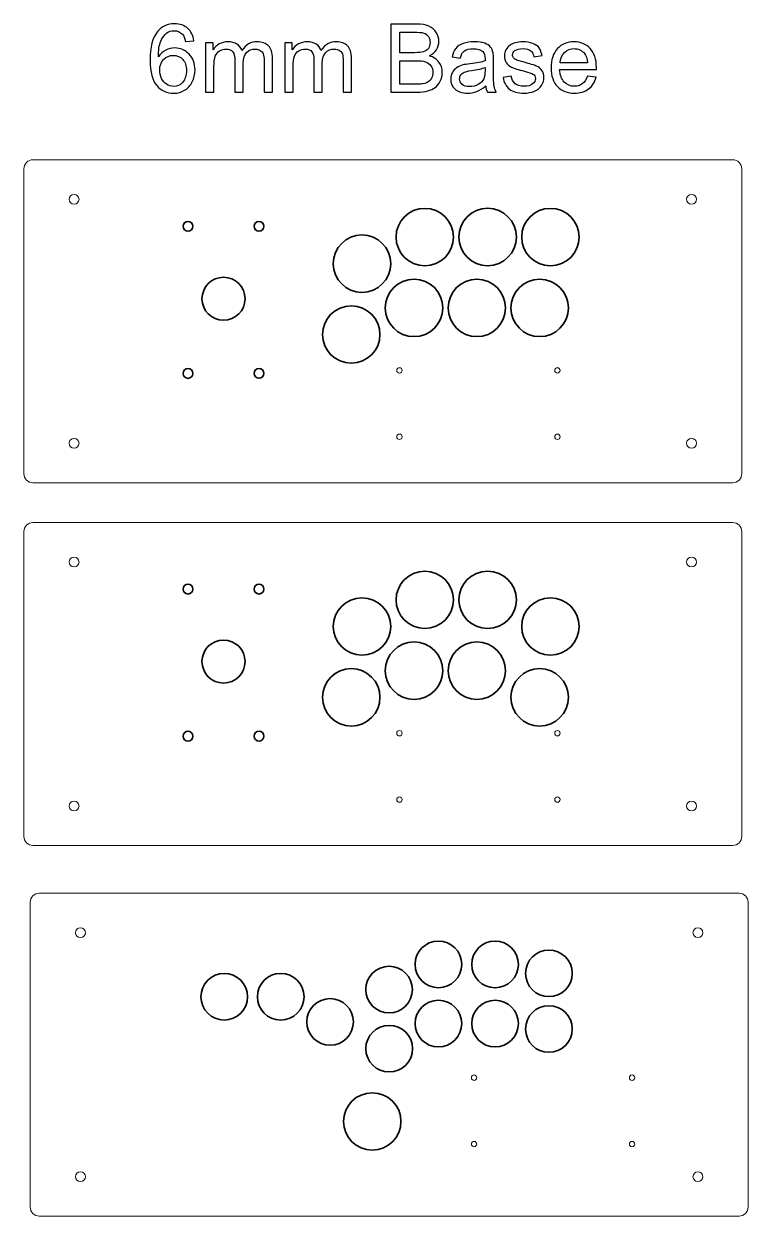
# Model space of a CAD drawing. Header units: centimetres. Extents: x 33 to 211, y -118 to 32.
# Drawn here: x 123.1 to 163.5, y -34.7 to 31.8 of the extents above; entities that cross this region are included whole.
import ezdxf

# ---------------------------------------------------------------- set-up
doc = ezdxf.new("R2010")
doc.units = ezdxf.units.CM
doc.header["$MEASUREMENT"] = 0
doc.layers.add('Layer 1', color=7, linetype='Continuous')

msp = doc.modelspace()

# ---------------------------------------------------------------- linework, layer by layer
at = {"layer": 'Layer 1', "color": 250, "lineweight": 35}
for centre, major_axis, ratio in [((145.45749, 19.88289), (0, 1.6), 1), ((148.95749, 19.88414), (0, 1.6), 1), ((152.45749, 19.88289), (0, 1.6), 1), ((132.26029, 20.48158), (0, 0.275), 1), ((136.21779, 20.48158), (0, 0.275), 1), ((141.95749, 18.39789), (0, 1.6), 1), ((134.24249, 16.44288), (0, 1.20001), 0.99999167), ((144.85749, 15.93414), (0, 1.6), 1), ((148.3575, 15.93414), (0, 1.6), 1), ((151.85749, 15.93414), (0, 1.6), 1), ((141.35749, 14.44914), (0, 1.6), 1), ((132.26029, 12.28157), (0, 0.275), 1), ((136.22154, 12.28533), (0, 0.275), 1), ((145.45749, -0.34042), (0, 1.6), 1), ((148.95749, -0.33917), (0, 1.6), 1), ((132.26029, 0.25827), (0, 0.275), 1), ((136.21779, 0.25827), (0, 0.275), 1), ((141.95749, -1.82542), (0, 1.6), 1), ((152.45749, -1.82542), (0, 1.6), 1), ((134.24249, -3.78043), (0, 1.20001), 0.99999167), ((144.85749, -4.28917), (0, 1.6), 1), ((148.3575, -4.28917), (0, 1.6), 1), ((141.35749, -5.77417), (0, 1.6), 1), ((151.85749, -5.77417), (0, 1.6), 1), ((132.26029, -7.94174), (0, 0.275), 1), ((136.22154, -7.93798), (0, 0.275), 1), ((146.21556, -20.65961), (0, 1.30001), 0.99999231), ((149.37055, -20.66086), (0, 1.30001), 0.99999231), ((152.37056, -21.16087), (0, 1.30001), 0.99999231), ((134.28307, -22.46586), (0, 1.30001), 0.99999231), ((137.42806, -22.46337), (0, 1.30001), 0.99999231), ((143.47057, -22.06461), (0, 1.30001), 0.99999231), ((140.18056, -23.86711), (0, 1.30001), 0.99999231), ((146.21556, -23.96086), (0, 1.30001), 0.99999231), ((149.37181, -23.96337), (0, 1.30001), 0.99999231), ((152.37181, -24.26336), (0, 1.30001), 0.99999231), ((143.47306, -25.35961), (0, 1.30001), 0.99999231), ((142.53057, -29.4171), (0, 1.6), 1)]:
    msp.add_ellipse(centre, major_axis=major_axis, ratio=ratio, dxfattribs=at)
at = {"layer": 'Layer 1', "color": 250}
for points, knots in [([(132.59126, 30.82584), (132.59126, 30.82584), (132.13089, 30.7888), (132.13089, 30.7888), (132.08944, 30.97136), (132.03035, 31.10454), (131.95362, 31.18744), (131.8275, 31.32061), (131.67139, 31.38676), (131.48619, 31.38676), (131.33714, 31.38676), (131.20485, 31.34531), (131.09107, 31.26241), (130.94467, 31.15569), (130.83002, 31.00047), (130.74447, 30.79586), (130.6598, 30.59036), (130.61571, 30.29844), (130.61218, 29.92009), (130.72419, 30.0903), (130.86177, 30.2173), (131.02405, 30.29932), (131.18632, 30.38223), (131.35566, 30.42368), (131.53381, 30.42368), (131.84426, 30.42368), (132.10884, 30.30902), (132.32756, 30.0806), (132.5454, 29.85218), (132.65476, 29.55761), (132.65476, 29.19513), (132.65476, 28.957), (132.60361, 28.73652), (132.5013, 28.5319), (132.39812, 28.32729), (132.25789, 28.17119), (132.07797, 28.06271), (131.89894, 27.95423), (131.69521, 27.89955), (131.46767, 27.89955), (131.08049, 27.89955), (130.76387, 28.04243), (130.51869, 28.32729), (130.27439, 28.61216), (130.1518, 29.08224), (130.1518, 29.73664), (130.1518, 30.46866), (130.28762, 31.00135), (130.55838, 31.33384), (130.79474, 31.62312), (131.11312, 31.76776), (131.51441, 31.76776), (131.81251, 31.76776), (132.05769, 31.68398), (132.24819, 31.51729), (132.43869, 31.3506), (132.55334, 31.12041), (132.59126, 30.82584)], [0, 0, 0, 0, 0.05263158, 0.05263158, 0.05263158, 0.10526316, 0.10526316, 0.10526316, 0.15789474, 0.15789474, 0.15789474, 0.21052632, 0.21052632, 0.21052632, 0.26315789, 0.26315789, 0.26315789, 0.31578947, 0.31578947, 0.31578947, 0.36842105, 0.36842105, 0.36842105, 0.42105263, 0.42105263, 0.42105263, 0.47368421, 0.47368421, 0.47368421, 0.52631579, 0.52631579, 0.52631579, 0.57894737, 0.57894737, 0.57894737, 0.63157895, 0.63157895, 0.63157895, 0.68421053, 0.68421053, 0.68421053, 0.73684211, 0.73684211, 0.73684211, 0.78947368, 0.78947368, 0.78947368, 0.84210526, 0.84210526, 0.84210526, 0.89473684, 0.89473684, 0.89473684, 0.94736842, 0.94736842, 0.94736842, 1, 1, 1, 1]), ([(143.56618, 27.96305), (143.56618, 27.96305), (143.56618, 31.75189), (143.56618, 31.75189), (143.56618, 31.75189), (144.98788, 31.75189), (144.98788, 31.75189), (145.27716, 31.75189), (145.50911, 31.71396), (145.68461, 31.63723), (145.85924, 31.5605), (145.99594, 31.44232), (146.09472, 31.28269), (146.19438, 31.12394), (146.24377, 30.95725), (146.24377, 30.78263), (146.24377, 30.62123), (146.19967, 30.46866), (146.11236, 30.32578), (146.02504, 30.18291), (145.89275, 30.06737), (145.71548, 29.97918), (145.94479, 29.91215), (146.12118, 29.7975), (146.24377, 29.63522), (146.36724, 29.47382), (146.42898, 29.28244), (146.42898, 29.06195), (146.42898, 28.8838), (146.39105, 28.71888), (146.31609, 28.5663), (146.24112, 28.41372), (146.14852, 28.29643), (146.03827, 28.21352), (145.92803, 28.1315), (145.78957, 28.06888), (145.62376, 28.02655), (145.45707, 27.98422), (145.25334, 27.96305), (145.01169, 27.96305), (145.01169, 27.96305), (143.56618, 27.96305), (143.56618, 27.96305)], [0, 0, 0, 0, 0.07142857, 0.07142857, 0.07142857, 0.14285714, 0.14285714, 0.14285714, 0.21428571, 0.21428571, 0.21428571, 0.28571429, 0.28571429, 0.28571429, 0.35714286, 0.35714286, 0.35714286, 0.42857143, 0.42857143, 0.42857143, 0.5, 0.5, 0.5, 0.57142857, 0.57142857, 0.57142857, 0.64285714, 0.64285714, 0.64285714, 0.71428571, 0.71428571, 0.71428571, 0.78571429, 0.78571429, 0.78571429, 0.85714286, 0.85714286, 0.85714286, 0.92857143, 0.92857143, 0.92857143, 1, 1, 1, 1]), ([(144.06889, 30.15909), (144.06889, 30.15909), (144.88822, 30.15909), (144.88822, 30.15909), (145.11047, 30.15909), (145.2701, 30.17409), (145.36623, 30.20319), (145.49411, 30.24111), (145.59025, 30.30461), (145.65463, 30.39281), (145.71901, 30.481), (145.75164, 30.59125), (145.75164, 30.72442), (145.75164, 30.85054), (145.72166, 30.96166), (145.6608, 31.05691), (145.60083, 31.15305), (145.5144, 31.21919), (145.40239, 31.25447), (145.29038, 31.28975), (145.09812, 31.30739), (144.82648, 31.30739), (144.82648, 31.30739), (144.06889, 31.30739), (144.06889, 31.30739), (144.06889, 31.30739), (144.06889, 30.15909), (144.06889, 30.15909)], [0, 0, 0, 0, 0.11111111, 0.11111111, 0.11111111, 0.22222222, 0.22222222, 0.22222222, 0.33333333, 0.33333333, 0.33333333, 0.44444444, 0.44444444, 0.44444444, 0.55555556, 0.55555556, 0.55555556, 0.66666667, 0.66666667, 0.66666667, 0.77777778, 0.77777778, 0.77777778, 0.88888889, 0.88888889, 0.88888889, 1, 1, 1, 1]), ([(133.24302, 27.96305), (133.24302, 27.96305), (133.24302, 30.70943), (133.24302, 30.70943), (133.24302, 30.70943), (133.66106, 30.70943), (133.66106, 30.70943), (133.66106, 30.70943), (133.66106, 30.32137), (133.66106, 30.32137), (133.74661, 30.45543), (133.86126, 30.56391), (134.00414, 30.64504), (134.14701, 30.72707), (134.30929, 30.76764), (134.49185, 30.76764), (134.6947, 30.76764), (134.86139, 30.7253), (134.99104, 30.64152), (135.12068, 30.55685), (135.2124, 30.43955), (135.26532, 30.28786), (135.48404, 30.608), (135.76715, 30.76764), (136.1164, 30.76764), (136.3898, 30.76764), (136.60058, 30.69267), (136.74699, 30.54186), (136.89427, 30.39104), (136.96836, 30.15909), (136.96836, 29.846), (136.96836, 29.846), (136.96836, 27.96305), (136.96836, 27.96305), (136.96836, 27.96305), (136.50269, 27.96305), (136.50269, 27.96305), (136.50269, 27.96305), (136.50269, 29.69166), (136.50269, 29.69166), (136.50269, 29.87687), (136.48681, 30.01093), (136.45683, 30.09295), (136.42684, 30.17497), (136.37216, 30.24023), (136.2919, 30.2905), (136.21253, 30.34077), (136.11904, 30.36547), (136.01233, 30.36547), (135.8183, 30.36547), (135.65779, 30.30109), (135.5299, 30.1732), (135.40202, 30.04444), (135.33852, 29.83895), (135.33852, 29.55672), (135.33852, 29.55672), (135.33852, 27.96305), (135.33852, 27.96305), (135.33852, 27.96305), (134.87285, 27.96305), (134.87285, 27.96305), (134.87285, 27.96305), (134.87285, 29.74546), (134.87285, 29.74546), (134.87285, 29.95184), (134.83493, 30.10706), (134.75908, 30.21025), (134.68324, 30.31343), (134.55888, 30.36547), (134.3869, 30.36547), (134.25637, 30.36547), (134.13555, 30.33107), (134.02442, 30.26228), (133.9133, 30.19349), (133.83304, 30.09295), (133.78277, 29.95977), (133.73338, 29.82748), (133.70869, 29.6361), (133.70869, 29.38651), (133.70869, 29.38651), (133.70869, 27.96305), (133.70869, 27.96305), (133.70869, 27.96305), (133.24302, 27.96305), (133.24302, 27.96305)], [0, 0, 0, 0, 0.03571429, 0.03571429, 0.03571429, 0.07142857, 0.07142857, 0.07142857, 0.10714286, 0.10714286, 0.10714286, 0.14285714, 0.14285714, 0.14285714, 0.17857143, 0.17857143, 0.17857143, 0.21428571, 0.21428571, 0.21428571, 0.25, 0.25, 0.25, 0.28571429, 0.28571429, 0.28571429, 0.32142857, 0.32142857, 0.32142857, 0.35714286, 0.35714286, 0.35714286, 0.39285714, 0.39285714, 0.39285714, 0.42857143, 0.42857143, 0.42857143, 0.46428571, 0.46428571, 0.46428571, 0.5, 0.5, 0.5, 0.53571429, 0.53571429, 0.53571429, 0.57142857, 0.57142857, 0.57142857, 0.60714286, 0.60714286, 0.60714286, 0.64285714, 0.64285714, 0.64285714, 0.67857143, 0.67857143, 0.67857143, 0.71428571, 0.71428571, 0.71428571, 0.75, 0.75, 0.75, 0.78571429, 0.78571429, 0.78571429, 0.82142857, 0.82142857, 0.82142857, 0.85714286, 0.85714286, 0.85714286, 0.89285714, 0.89285714, 0.89285714, 0.92857143, 0.92857143, 0.92857143, 0.96428571, 0.96428571, 0.96428571, 1, 1, 1, 1]), ([(137.65098, 27.96305), (137.65098, 27.96305), (137.65098, 30.70943), (137.65098, 30.70943), (137.65098, 30.70943), (138.06902, 30.70943), (138.06902, 30.70943), (138.06902, 30.70943), (138.06902, 30.32137), (138.06902, 30.32137), (138.15457, 30.45543), (138.26922, 30.56391), (138.4121, 30.64504), (138.55497, 30.72707), (138.71725, 30.76764), (138.89981, 30.76764), (139.10266, 30.76764), (139.26935, 30.7253), (139.399, 30.64152), (139.52864, 30.55685), (139.62036, 30.43955), (139.67328, 30.28786), (139.892, 30.608), (140.17511, 30.76764), (140.52436, 30.76764), (140.79776, 30.76764), (141.00854, 30.69267), (141.15495, 30.54186), (141.30223, 30.39104), (141.37632, 30.15909), (141.37632, 29.846), (141.37632, 29.846), (141.37632, 27.96305), (141.37632, 27.96305), (141.37632, 27.96305), (140.91065, 27.96305), (140.91065, 27.96305), (140.91065, 27.96305), (140.91065, 29.69166), (140.91065, 29.69166), (140.91065, 29.87687), (140.89477, 30.01093), (140.86479, 30.09295), (140.8348, 30.17497), (140.78012, 30.24023), (140.69986, 30.2905), (140.62049, 30.34077), (140.527, 30.36547), (140.42029, 30.36547), (140.22626, 30.36547), (140.06575, 30.30109), (139.93786, 30.1732), (139.80998, 30.04444), (139.74648, 29.83895), (139.74648, 29.55672), (139.74648, 29.55672), (139.74648, 27.96305), (139.74648, 27.96305), (139.74648, 27.96305), (139.28081, 27.96305), (139.28081, 27.96305), (139.28081, 27.96305), (139.28081, 29.74546), (139.28081, 29.74546), (139.28081, 29.95184), (139.24289, 30.10706), (139.16704, 30.21025), (139.0912, 30.31343), (138.96684, 30.36547), (138.79486, 30.36547), (138.66433, 30.36547), (138.54351, 30.33107), (138.43238, 30.26228), (138.32126, 30.19349), (138.241, 30.09295), (138.19073, 29.95977), (138.14134, 29.82748), (138.11665, 29.6361), (138.11665, 29.38651), (138.11665, 29.38651), (138.11665, 27.96305), (138.11665, 27.96305), (138.11665, 27.96305), (137.65098, 27.96305), (137.65098, 27.96305)], [0, 0, 0, 0, 0.03571429, 0.03571429, 0.03571429, 0.07142857, 0.07142857, 0.07142857, 0.10714286, 0.10714286, 0.10714286, 0.14285714, 0.14285714, 0.14285714, 0.17857143, 0.17857143, 0.17857143, 0.21428571, 0.21428571, 0.21428571, 0.25, 0.25, 0.25, 0.28571429, 0.28571429, 0.28571429, 0.32142857, 0.32142857, 0.32142857, 0.35714286, 0.35714286, 0.35714286, 0.39285714, 0.39285714, 0.39285714, 0.42857143, 0.42857143, 0.42857143, 0.46428571, 0.46428571, 0.46428571, 0.5, 0.5, 0.5, 0.53571429, 0.53571429, 0.53571429, 0.57142857, 0.57142857, 0.57142857, 0.60714286, 0.60714286, 0.60714286, 0.64285714, 0.64285714, 0.64285714, 0.67857143, 0.67857143, 0.67857143, 0.71428571, 0.71428571, 0.71428571, 0.75, 0.75, 0.75, 0.78571429, 0.78571429, 0.78571429, 0.82142857, 0.82142857, 0.82142857, 0.85714286, 0.85714286, 0.85714286, 0.89285714, 0.89285714, 0.89285714, 0.92857143, 0.92857143, 0.92857143, 0.96428571, 0.96428571, 0.96428571, 1, 1, 1, 1]), ([(148.85256, 28.30701), (148.6797, 28.15972), (148.51301, 28.05654), (148.35338, 27.99568), (148.19374, 27.93483), (148.02265, 27.90484), (147.8392, 27.90484), (147.53758, 27.90484), (147.30562, 27.97804), (147.14335, 28.12533), (146.98107, 28.27173), (146.89993, 28.45959), (146.89993, 28.68801), (146.89993, 28.82206), (146.9308, 28.94465), (146.99165, 29.05578), (147.05339, 29.1669), (147.13365, 29.2551), (147.23242, 29.32213), (147.33208, 29.38916), (147.44321, 29.44031), (147.56756, 29.4747), (147.65928, 29.49852), (147.79775, 29.52145), (147.98208, 29.54438), (148.35779, 29.58847), (148.6356, 29.64227), (148.81287, 29.70401), (148.81463, 29.76751), (148.81551, 29.80808), (148.81551, 29.82484), (148.81551, 30.01357), (148.77142, 30.14675), (148.68322, 30.22436), (148.56416, 30.32931), (148.38689, 30.38134), (148.15229, 30.38134), (147.93269, 30.38134), (147.77041, 30.34254), (147.66634, 30.26581), (147.56139, 30.18908), (147.48466, 30.05326), (147.43439, 29.85747), (147.43439, 29.85747), (146.97931, 29.92097), (146.97931, 29.92097), (147.02076, 30.11588), (147.08867, 30.27375), (147.18392, 30.39369), (147.27917, 30.51363), (147.41675, 30.60536), (147.59667, 30.67062), (147.7757, 30.735), (147.98472, 30.76764), (148.22108, 30.76764), (148.45568, 30.76764), (148.64706, 30.74029), (148.79435, 30.68473), (148.94075, 30.62917), (149.04923, 30.56038), (149.11802, 30.47659), (149.18681, 30.39281), (149.23532, 30.28698), (149.26354, 30.15909), (149.27854, 30.07972), (149.28647, 29.93684), (149.28647, 29.73135), (149.28647, 29.73135), (149.28647, 29.11399), (149.28647, 29.11399), (149.28647, 28.68272), (149.29617, 28.4102), (149.31558, 28.29466), (149.3341, 28.17913), (149.3729, 28.06888), (149.42935, 27.96305), (149.42935, 27.96305), (148.94251, 27.96305), (148.94251, 27.96305), (148.89577, 28.06095), (148.86579, 28.1756), (148.85256, 28.30701)], [0, 0, 0, 0, 0.03703704, 0.03703704, 0.03703704, 0.07407407, 0.07407407, 0.07407407, 0.11111111, 0.11111111, 0.11111111, 0.14814815, 0.14814815, 0.14814815, 0.18518519, 0.18518519, 0.18518519, 0.22222222, 0.22222222, 0.22222222, 0.25925926, 0.25925926, 0.25925926, 0.2962963, 0.2962963, 0.2962963, 0.33333333, 0.33333333, 0.33333333, 0.37037037, 0.37037037, 0.37037037, 0.40740741, 0.40740741, 0.40740741, 0.44444444, 0.44444444, 0.44444444, 0.48148148, 0.48148148, 0.48148148, 0.51851852, 0.51851852, 0.51851852, 0.55555556, 0.55555556, 0.55555556, 0.59259259, 0.59259259, 0.59259259, 0.62962963, 0.62962963, 0.62962963, 0.66666667, 0.66666667, 0.66666667, 0.7037037, 0.7037037, 0.7037037, 0.74074074, 0.74074074, 0.74074074, 0.77777778, 0.77777778, 0.77777778, 0.81481481, 0.81481481, 0.81481481, 0.85185185, 0.85185185, 0.85185185, 0.88888889, 0.88888889, 0.88888889, 0.92592593, 0.92592593, 0.92592593, 0.96296296, 0.96296296, 0.96296296, 1, 1, 1, 1]), ([(149.81652, 28.78326), (149.81652, 28.78326), (150.2769, 28.85734), (150.2769, 28.85734), (150.30247, 28.67302), (150.37479, 28.5319), (150.49297, 28.43313), (150.61115, 28.33523), (150.77696, 28.28584), (150.98863, 28.28584), (151.20294, 28.28584), (151.36169, 28.32906), (151.46576, 28.41637), (151.56895, 28.5028), (151.62098, 28.60511), (151.62098, 28.7224), (151.62098, 28.82736), (151.57424, 28.91026), (151.48163, 28.97023), (151.41637, 29.01168), (151.25762, 29.06372), (151.00538, 29.1281), (150.66495, 29.21365), (150.42947, 29.28773), (150.29718, 29.35035), (150.16577, 29.41385), (150.06611, 29.50028), (149.9982, 29.61141), (149.93029, 29.72165), (149.8959, 29.84424), (149.8959, 29.97829), (149.8959, 30.10088), (149.92412, 30.21377), (149.97968, 30.31784), (150.03613, 30.42191), (150.11197, 30.50834), (150.20811, 30.57713), (150.28042, 30.63005), (150.3792, 30.67503), (150.50356, 30.71207), (150.62879, 30.74911), (150.76197, 30.76764), (150.90484, 30.76764), (151.12004, 30.76764), (151.30877, 30.73677), (151.47105, 30.67415), (151.63421, 30.61241), (151.75415, 30.52775), (151.83177, 30.42191), (151.9085, 30.3152), (151.96229, 30.1732), (151.9914, 29.99505), (151.9914, 29.99505), (151.53631, 29.93155), (151.53631, 29.93155), (151.51603, 30.07443), (151.45606, 30.18643), (151.35728, 30.26669), (151.2585, 30.34695), (151.11915, 30.38663), (150.93836, 30.38663), (150.72581, 30.38663), (150.57323, 30.35136), (150.48239, 30.2808), (150.39155, 30.21025), (150.34569, 30.12734), (150.34569, 30.03297), (150.34569, 29.973), (150.36421, 29.91832), (150.40213, 29.86982), (150.44006, 29.82043), (150.49915, 29.77897), (150.58029, 29.74634), (150.62703, 29.7287), (150.76285, 29.68902), (150.99039, 29.62728), (151.31847, 29.53997), (151.54778, 29.46765), (151.67831, 29.41209), (151.80884, 29.35652), (151.91114, 29.2745), (151.98522, 29.16867), (152.06019, 29.06195), (152.09723, 28.92966), (152.09723, 28.77091), (152.09723, 28.61657), (152.05225, 28.47105), (151.96141, 28.33435), (151.87057, 28.19765), (151.74004, 28.09181), (151.56983, 28.01685), (151.39873, 27.94188), (151.20559, 27.90484), (150.99039, 27.90484), (150.63408, 27.90484), (150.36156, 27.97893), (150.17459, 28.12621), (149.98762, 28.27438), (149.86856, 28.4931), (149.81652, 28.78326)], [0, 0, 0, 0, 0.03030303, 0.03030303, 0.03030303, 0.06060606, 0.06060606, 0.06060606, 0.09090909, 0.09090909, 0.09090909, 0.12121212, 0.12121212, 0.12121212, 0.15151515, 0.15151515, 0.15151515, 0.18181818, 0.18181818, 0.18181818, 0.21212121, 0.21212121, 0.21212121, 0.24242424, 0.24242424, 0.24242424, 0.27272727, 0.27272727, 0.27272727, 0.3030303, 0.3030303, 0.3030303, 0.33333333, 0.33333333, 0.33333333, 0.36363636, 0.36363636, 0.36363636, 0.39393939, 0.39393939, 0.39393939, 0.42424242, 0.42424242, 0.42424242, 0.45454545, 0.45454545, 0.45454545, 0.48484848, 0.48484848, 0.48484848, 0.51515152, 0.51515152, 0.51515152, 0.54545455, 0.54545455, 0.54545455, 0.57575758, 0.57575758, 0.57575758, 0.60606061, 0.60606061, 0.60606061, 0.63636364, 0.63636364, 0.63636364, 0.66666667, 0.66666667, 0.66666667, 0.6969697, 0.6969697, 0.6969697, 0.72727273, 0.72727273, 0.72727273, 0.75757576, 0.75757576, 0.75757576, 0.78787879, 0.78787879, 0.78787879, 0.81818182, 0.81818182, 0.81818182, 0.84848485, 0.84848485, 0.84848485, 0.87878788, 0.87878788, 0.87878788, 0.90909091, 0.90909091, 0.90909091, 0.93939394, 0.93939394, 0.93939394, 0.96969697, 0.96969697, 0.96969697, 1, 1, 1, 1]), ([(154.52081, 28.85205), (154.52081, 28.85205), (155.00235, 28.78855), (155.00235, 28.78855), (154.92739, 28.50897), (154.78716, 28.29113), (154.58255, 28.13679), (154.37794, 27.98245), (154.11688, 27.90484), (153.7985, 27.90484), (153.3981, 27.90484), (153.0806, 28.02831), (152.846, 28.27526), (152.6114, 28.52132), (152.4941, 28.86793), (152.4941, 29.31331), (152.4941, 29.77368), (152.61228, 30.13175), (152.84953, 30.38575), (153.08677, 30.64063), (153.39457, 30.76764), (153.77292, 30.76764), (154.13893, 30.76764), (154.43791, 30.64328), (154.66986, 30.39369), (154.90181, 30.1441), (155.01823, 29.79309), (155.01823, 29.34065), (155.01823, 29.31331), (155.01735, 29.27186), (155.01558, 29.21718), (155.01558, 29.21718), (152.97035, 29.21718), (152.97035, 29.21718), (152.98799, 28.91643), (153.07266, 28.68536), (153.22612, 28.52573), (153.37869, 28.3661), (153.57007, 28.28584), (153.7985, 28.28584), (153.96871, 28.28584), (154.11423, 28.33082), (154.23418, 28.42078), (154.35501, 28.51074), (154.45026, 28.65449), (154.52081, 28.85205)], [0, 0, 0, 0, 0.06666667, 0.06666667, 0.06666667, 0.13333333, 0.13333333, 0.13333333, 0.2, 0.2, 0.2, 0.26666667, 0.26666667, 0.26666667, 0.33333333, 0.33333333, 0.33333333, 0.4, 0.4, 0.4, 0.46666667, 0.46666667, 0.46666667, 0.53333333, 0.53333333, 0.53333333, 0.6, 0.6, 0.6, 0.66666667, 0.66666667, 0.66666667, 0.73333333, 0.73333333, 0.73333333, 0.8, 0.8, 0.8, 0.86666667, 0.86666667, 0.86666667, 0.93333333, 0.93333333, 0.93333333, 1, 1, 1, 1]), ([(130.68626, 29.19072), (130.68626, 29.0302), (130.72066, 28.87675), (130.78857, 28.73034), (130.85648, 28.58394), (130.95173, 28.47281), (131.07255, 28.39608), (131.19426, 28.31936), (131.32303, 28.28055), (131.45973, 28.28055), (131.65817, 28.28055), (131.8275, 28.35993), (131.96773, 28.51868), (132.10796, 28.67743), (132.17851, 28.89262), (132.17851, 29.16514), (132.17851, 29.42708), (132.10884, 29.63345), (131.97037, 29.78427), (131.83191, 29.93508), (131.65552, 30.01093), (131.44121, 30.01093), (131.2313, 30.01093), (131.05227, 29.93508), (130.90587, 29.78427), (130.75946, 29.63345), (130.68626, 29.4359), (130.68626, 29.19072)], [0, 0, 0, 0, 0.11111111, 0.11111111, 0.11111111, 0.22222222, 0.22222222, 0.22222222, 0.33333333, 0.33333333, 0.33333333, 0.44444444, 0.44444444, 0.44444444, 0.55555556, 0.55555556, 0.55555556, 0.66666667, 0.66666667, 0.66666667, 0.77777778, 0.77777778, 0.77777778, 0.88888889, 0.88888889, 0.88888889, 1, 1, 1, 1]), ([(152.99681, 29.59818), (152.99681, 29.59818), (154.5261, 29.59818), (154.5261, 29.59818), (154.50582, 29.82925), (154.44673, 30.00211), (154.3506, 30.11764), (154.20331, 30.29668), (154.01105, 30.38663), (153.77557, 30.38663), (153.56214, 30.38663), (153.3831, 30.3152), (153.23758, 30.17232), (153.09294, 30.02945), (153.01269, 29.83807), (152.99681, 29.59818)], [0, 0, 0, 0, 0.2, 0.2, 0.2, 0.4, 0.4, 0.4, 0.6, 0.6, 0.6, 0.8, 0.8, 0.8, 1, 1, 1, 1]), ([(144.06889, 28.40755), (144.06889, 28.40755), (145.01257, 28.40755), (145.01257, 28.40755), (145.17485, 28.40755), (145.28862, 28.41372), (145.35477, 28.42607), (145.46942, 28.44636), (145.56643, 28.48075), (145.64404, 28.52926), (145.72166, 28.57777), (145.78516, 28.64832), (145.83543, 28.74093), (145.8857, 28.83353), (145.91039, 28.94025), (145.91039, 29.06107), (145.91039, 29.20306), (145.87423, 29.32565), (145.80103, 29.43061), (145.72871, 29.53556), (145.62817, 29.60876), (145.49941, 29.65109), (145.37152, 29.69343), (145.18631, 29.71459), (144.94554, 29.71459), (144.94554, 29.71459), (144.06889, 29.71459), (144.06889, 29.71459), (144.06889, 29.71459), (144.06889, 28.40755), (144.06889, 28.40755)], [0, 0, 0, 0, 0.1, 0.1, 0.1, 0.2, 0.2, 0.2, 0.3, 0.3, 0.3, 0.4, 0.4, 0.4, 0.5, 0.5, 0.5, 0.6, 0.6, 0.6, 0.7, 0.7, 0.7, 0.8, 0.8, 0.8, 0.9, 0.9, 0.9, 1, 1, 1, 1]), ([(148.81551, 29.33888), (148.64618, 29.27009), (148.39218, 29.21188), (148.05351, 29.16426), (147.86125, 29.13692), (147.72543, 29.10605), (147.64606, 29.07165), (147.56668, 29.03726), (147.50583, 28.98699), (147.46261, 28.92172), (147.4194, 28.85558), (147.39735, 28.78238), (147.39735, 28.70124), (147.39735, 28.57865), (147.44409, 28.47546), (147.53846, 28.39344), (147.63283, 28.31142), (147.77041, 28.26997), (147.95121, 28.26997), (148.13024, 28.26997), (148.28988, 28.30877), (148.4301, 28.38727), (148.56945, 28.46488), (148.67264, 28.57159), (148.7379, 28.70653), (148.78817, 28.81148), (148.81287, 28.96582), (148.81287, 29.16955), (148.81287, 29.16955), (148.81551, 29.33888), (148.81551, 29.33888)], [0, 0, 0, 0, 0.1, 0.1, 0.1, 0.2, 0.2, 0.2, 0.3, 0.3, 0.3, 0.4, 0.4, 0.4, 0.5, 0.5, 0.5, 0.6, 0.6, 0.6, 0.7, 0.7, 0.7, 0.8, 0.8, 0.8, 0.9, 0.9, 0.9, 1, 1, 1, 1])]:
    msp.add_open_spline(points, degree=3, knots=knots, dxfattribs=at)
at = {"layer": 'Layer 1', "lineweight": 9}
for points, knots in [([(123.11837, 23.68906), (123.11837, 23.68906), (123.11837, 6.68906), (123.11837, 6.68906), (123.11846, 6.55637), (123.17125, 6.42914), (123.26514, 6.33537), (123.35902, 6.24161), (123.48568, 6.18897), (123.61837, 6.18906), (123.61837, 6.18906), (162.61837, 6.18906), (162.61837, 6.18906), (162.75106, 6.18914), (162.87829, 6.24193), (162.97206, 6.33582), (163.06583, 6.42971), (163.11846, 6.55637), (163.11837, 6.68906), (163.11837, 6.68906), (163.11837, 23.68906), (163.11837, 23.68906), (163.11829, 23.82175), (163.0655, 23.94897), (162.97161, 24.04274), (162.87772, 24.13651), (162.75106, 24.18914), (162.61837, 24.18906), (162.61837, 24.18906), (123.61837, 24.18906), (123.61837, 24.18906), (123.48568, 24.18897), (123.35846, 24.13618), (123.26469, 24.0423), (123.17092, 23.94841), (123.11829, 23.82175), (123.11837, 23.68906)], [0, 0, 0, 0, 0.08333333, 0.08333333, 0.08333333, 0.16666667, 0.16666667, 0.16666667, 0.25, 0.25, 0.25, 0.33333333, 0.33333333, 0.33333333, 0.41666667, 0.41666667, 0.41666667, 0.5, 0.5, 0.5, 0.58333333, 0.58333333, 0.58333333, 0.66666667, 0.66666667, 0.66666667, 0.75, 0.75, 0.75, 0.83333333, 0.83333333, 0.83333333, 0.91666667, 0.91666667, 0.91666667, 1, 1, 1, 1]), ([(126.19337, 21.98906), (126.19337, 22.14094), (126.07025, 22.26406), (125.91837, 22.26406), (125.7665, 22.26406), (125.64337, 22.14094), (125.64337, 21.98906), (125.64337, 21.83718), (125.76649, 21.71406), (125.91837, 21.71406), (126.07025, 21.71406), (126.19337, 21.83718), (126.19337, 21.98906)], [0, 0, 0, 0, 0.25, 0.25, 0.25, 0.5, 0.5, 0.5, 0.75, 0.75, 0.75, 1, 1, 1, 1]), ([(160.59337, 21.98906), (160.59337, 22.14094), (160.47025, 22.26406), (160.31837, 22.26406), (160.1665, 22.26406), (160.04337, 22.14094), (160.04337, 21.98906), (160.04337, 21.83718), (160.16649, 21.71406), (160.31837, 21.71406), (160.47025, 21.71406), (160.59337, 21.83718), (160.59337, 21.98906)], [0, 0, 0, 0, 0.25, 0.25, 0.25, 0.5, 0.5, 0.5, 0.75, 0.75, 0.75, 1, 1, 1, 1]), ([(126.19337, 8.38906), (126.19337, 8.54094), (126.07025, 8.66406), (125.91837, 8.66406), (125.7665, 8.66406), (125.64337, 8.54094), (125.64337, 8.38906), (125.64337, 8.23718), (125.76649, 8.11406), (125.91837, 8.11406), (126.07025, 8.11406), (126.19337, 8.23718), (126.19337, 8.38906)], [0, 0, 0, 0, 0.25, 0.25, 0.25, 0.5, 0.5, 0.5, 0.75, 0.75, 0.75, 1, 1, 1, 1]), ([(160.59337, 8.38906), (160.59337, 8.54094), (160.47025, 8.66406), (160.31837, 8.66406), (160.1665, 8.66406), (160.04337, 8.54094), (160.04337, 8.38906), (160.04337, 8.23718), (160.16649, 8.11406), (160.31837, 8.11406), (160.47025, 8.11406), (160.59337, 8.23718), (160.59337, 8.38906)], [0, 0, 0, 0, 0.25, 0.25, 0.25, 0.5, 0.5, 0.5, 0.75, 0.75, 0.75, 1, 1, 1, 1]), ([(123.11837, 3.46575), (123.11837, 3.46575), (123.11837, -13.53425), (123.11837, -13.53425), (123.11846, -13.66694), (123.17125, -13.79417), (123.26514, -13.88794), (123.35902, -13.9817), (123.48568, -14.03434), (123.61837, -14.03425), (123.61837, -14.03425), (162.61837, -14.03425), (162.61837, -14.03425), (162.75106, -14.03417), (162.87829, -13.98138), (162.97206, -13.88749), (163.06583, -13.7936), (163.11846, -13.66694), (163.11837, -13.53425), (163.11837, -13.53425), (163.11837, 3.46575), (163.11837, 3.46575), (163.11829, 3.59844), (163.0655, 3.72566), (162.97161, 3.81943), (162.87772, 3.9132), (162.75106, 3.96583), (162.61837, 3.96575), (162.61837, 3.96575), (123.61837, 3.96575), (123.61837, 3.96575), (123.48568, 3.96566), (123.35846, 3.91287), (123.26469, 3.81899), (123.17092, 3.7251), (123.11829, 3.59844), (123.11837, 3.46575)], [0, 0, 0, 0, 0.08333333, 0.08333333, 0.08333333, 0.16666667, 0.16666667, 0.16666667, 0.25, 0.25, 0.25, 0.33333333, 0.33333333, 0.33333333, 0.41666667, 0.41666667, 0.41666667, 0.5, 0.5, 0.5, 0.58333333, 0.58333333, 0.58333333, 0.66666667, 0.66666667, 0.66666667, 0.75, 0.75, 0.75, 0.83333333, 0.83333333, 0.83333333, 0.91666667, 0.91666667, 0.91666667, 1, 1, 1, 1]), ([(126.19337, 1.76575), (126.19337, 1.91763), (126.07025, 2.04075), (125.91837, 2.04075), (125.7665, 2.04075), (125.64337, 1.91763), (125.64337, 1.76575), (125.64337, 1.61387), (125.76649, 1.49075), (125.91837, 1.49075), (126.07025, 1.49075), (126.19337, 1.61387), (126.19337, 1.76575)], [0, 0, 0, 0, 0.25, 0.25, 0.25, 0.5, 0.5, 0.5, 0.75, 0.75, 0.75, 1, 1, 1, 1]), ([(160.59337, 1.76575), (160.59337, 1.91763), (160.47025, 2.04075), (160.31837, 2.04075), (160.1665, 2.04075), (160.04337, 1.91763), (160.04337, 1.76575), (160.04337, 1.61387), (160.16649, 1.49075), (160.31837, 1.49075), (160.47025, 1.49075), (160.59337, 1.61387), (160.59337, 1.76575)], [0, 0, 0, 0, 0.25, 0.25, 0.25, 0.5, 0.5, 0.5, 0.75, 0.75, 0.75, 1, 1, 1, 1]), ([(126.19337, -11.83425), (126.19337, -11.68237), (126.07025, -11.55925), (125.91837, -11.55925), (125.7665, -11.55925), (125.64337, -11.68237), (125.64337, -11.83425), (125.64337, -11.98613), (125.76649, -12.10925), (125.91837, -12.10925), (126.07025, -12.10925), (126.19337, -11.98613), (126.19337, -11.83425)], [0, 0, 0, 0, 0.25, 0.25, 0.25, 0.5, 0.5, 0.5, 0.75, 0.75, 0.75, 1, 1, 1, 1]), ([(160.59337, -11.83425), (160.59337, -11.68237), (160.47025, -11.55925), (160.31837, -11.55925), (160.1665, -11.55925), (160.04337, -11.68237), (160.04337, -11.83425), (160.04337, -11.98613), (160.16649, -12.10925), (160.31837, -12.10925), (160.47025, -12.10925), (160.59337, -11.98613), (160.59337, -11.83425)], [0, 0, 0, 0, 0.25, 0.25, 0.25, 0.5, 0.5, 0.5, 0.75, 0.75, 0.75, 1, 1, 1, 1]), ([(123.47306, -17.19589), (123.47306, -17.19589), (123.47306, -34.19589), (123.47306, -34.19589), (123.47315, -34.32858), (123.52594, -34.45581), (123.61983, -34.54958), (123.71371, -34.64334), (123.84037, -34.69598), (123.97306, -34.69589), (123.97306, -34.69589), (162.97306, -34.69589), (162.97306, -34.69589), (163.10575, -34.69581), (163.23298, -34.64302), (163.32675, -34.54913), (163.42052, -34.45524), (163.47315, -34.32858), (163.47306, -34.19589), (163.47306, -34.19589), (163.47306, -17.19589), (163.47306, -17.19589), (163.47298, -17.0632), (163.42019, -16.93598), (163.3263, -16.84221), (163.23241, -16.74844), (163.10575, -16.69581), (162.97306, -16.69589), (162.97306, -16.69589), (123.97306, -16.69589), (123.97306, -16.69589), (123.84037, -16.69598), (123.71315, -16.74877), (123.61938, -16.84265), (123.52561, -16.93654), (123.47298, -17.0632), (123.47306, -17.19589)], [0, 0, 0, 0, 0.08333333, 0.08333333, 0.08333333, 0.16666667, 0.16666667, 0.16666667, 0.25, 0.25, 0.25, 0.33333333, 0.33333333, 0.33333333, 0.41666667, 0.41666667, 0.41666667, 0.5, 0.5, 0.5, 0.58333333, 0.58333333, 0.58333333, 0.66666667, 0.66666667, 0.66666667, 0.75, 0.75, 0.75, 0.83333333, 0.83333333, 0.83333333, 0.91666667, 0.91666667, 0.91666667, 1, 1, 1, 1]), ([(126.54806, -18.89589), (126.54806, -18.74401), (126.42494, -18.62089), (126.27306, -18.62089), (126.12119, -18.62089), (125.99806, -18.74401), (125.99806, -18.89589), (125.99806, -19.04777), (126.12118, -19.17089), (126.27306, -19.17089), (126.42494, -19.17089), (126.54806, -19.04777), (126.54806, -18.89589)], [0, 0, 0, 0, 0.25, 0.25, 0.25, 0.5, 0.5, 0.5, 0.75, 0.75, 0.75, 1, 1, 1, 1]), ([(160.94806, -18.89589), (160.94806, -18.74401), (160.82494, -18.62089), (160.67306, -18.62089), (160.52119, -18.62089), (160.39806, -18.74401), (160.39806, -18.89589), (160.39806, -19.04777), (160.52118, -19.17089), (160.67306, -19.17089), (160.82494, -19.17089), (160.94806, -19.04777), (160.94806, -18.89589)], [0, 0, 0, 0, 0.25, 0.25, 0.25, 0.5, 0.5, 0.5, 0.75, 0.75, 0.75, 1, 1, 1, 1]), ([(126.54806, -32.49589), (126.54806, -32.34401), (126.42494, -32.22089), (126.27306, -32.22089), (126.12119, -32.22089), (125.99806, -32.34401), (125.99806, -32.49589), (125.99806, -32.64777), (126.12118, -32.77089), (126.27306, -32.77089), (126.42494, -32.77089), (126.54806, -32.64777), (126.54806, -32.49589)], [0, 0, 0, 0, 0.25, 0.25, 0.25, 0.5, 0.5, 0.5, 0.75, 0.75, 0.75, 1, 1, 1, 1]), ([(160.94806, -32.49589), (160.94806, -32.34401), (160.82494, -32.22089), (160.67306, -32.22089), (160.52119, -32.22089), (160.39806, -32.34401), (160.39806, -32.49589), (160.39806, -32.64777), (160.52118, -32.77089), (160.67306, -32.77089), (160.82494, -32.77089), (160.94806, -32.64777), (160.94806, -32.49589)], [0, 0, 0, 0, 0.25, 0.25, 0.25, 0.5, 0.5, 0.5, 0.75, 0.75, 0.75, 1, 1, 1, 1])]:
    msp.add_open_spline(points, degree=3, knots=knots, dxfattribs=at)
at = {"layer": 'Layer 1', "color": 250, "lineweight": 18}
for points in [[(144.19482, 12.44914), (144.19482, 12.3663), (144.12766, 12.29914), (144.04482, 12.29914), (143.96198, 12.29914), (143.89482, 12.3663), (143.89482, 12.44914), (143.89482, 12.53198), (143.96198, 12.59914), (144.04482, 12.59914), (144.12766, 12.59914), (144.19482, 12.53198), (144.19482, 12.44914)], [(152.99482, 12.44914), (152.99482, 12.3663), (152.92766, 12.29914), (152.84482, 12.29914), (152.76198, 12.29914), (152.69482, 12.3663), (152.69482, 12.44914), (152.69482, 12.53198), (152.76198, 12.59914), (152.84482, 12.59914), (152.92766, 12.59914), (152.99482, 12.53198), (152.99482, 12.44914)], [(144.19482, 8.74914), (144.19482, 8.6663), (144.12766, 8.59914), (144.04482, 8.59914), (143.96198, 8.59914), (143.89482, 8.6663), (143.89482, 8.74914), (143.89482, 8.83198), (143.96198, 8.89914), (144.04482, 8.89914), (144.12766, 8.89914), (144.19482, 8.83198), (144.19482, 8.74914)], [(152.99482, 8.74914), (152.99482, 8.6663), (152.92766, 8.59914), (152.84482, 8.59914), (152.76198, 8.59914), (152.69482, 8.6663), (152.69482, 8.74914), (152.69482, 8.83198), (152.76198, 8.89914), (152.84482, 8.89914), (152.92766, 8.89914), (152.99482, 8.83198), (152.99482, 8.74914)], [(144.19482, -7.77417), (144.19482, -7.85701), (144.12766, -7.92417), (144.04482, -7.92417), (143.96198, -7.92417), (143.89482, -7.85701), (143.89482, -7.77417), (143.89482, -7.69133), (143.96198, -7.62417), (144.04482, -7.62417), (144.12766, -7.62417), (144.19482, -7.69133), (144.19482, -7.77417)], [(152.99482, -7.77417), (152.99482, -7.85701), (152.92766, -7.92417), (152.84482, -7.92417), (152.76198, -7.92417), (152.69482, -7.85701), (152.69482, -7.77417), (152.69482, -7.69133), (152.76198, -7.62417), (152.84482, -7.62417), (152.92766, -7.62417), (152.99482, -7.69133), (152.99482, -7.77417)], [(144.19482, -11.47417), (144.19482, -11.55701), (144.12766, -11.62417), (144.04482, -11.62417), (143.96198, -11.62417), (143.89482, -11.55701), (143.89482, -11.47417), (143.89482, -11.39133), (143.96198, -11.32417), (144.04482, -11.32417), (144.12766, -11.32417), (144.19482, -11.39133), (144.19482, -11.47417)], [(152.99482, -11.47417), (152.99482, -11.55701), (152.92766, -11.62417), (152.84482, -11.62417), (152.76198, -11.62417), (152.69482, -11.55701), (152.69482, -11.47417), (152.69482, -11.39133), (152.76198, -11.32417), (152.84482, -11.32417), (152.92766, -11.32417), (152.99482, -11.39133), (152.99482, -11.47417)], [(148.35366, -26.97669), (148.35366, -27.05953), (148.2865, -27.12669), (148.20366, -27.12669), (148.12082, -27.12669), (148.05366, -27.05953), (148.05366, -26.97669), (148.05366, -26.89385), (148.12082, -26.82669), (148.20366, -26.82669), (148.2865, -26.82669), (148.35366, -26.89385), (148.35366, -26.97669)], [(157.15366, -26.97669), (157.15366, -27.05953), (157.0865, -27.12669), (157.00366, -27.12669), (156.92082, -27.12669), (156.85366, -27.05953), (156.85366, -26.97669), (156.85366, -26.89385), (156.92082, -26.82669), (157.00366, -26.82669), (157.0865, -26.82669), (157.15366, -26.89385), (157.15366, -26.97669)], [(148.35366, -30.67669), (148.35366, -30.75953), (148.2865, -30.82669), (148.20366, -30.82669), (148.12082, -30.82669), (148.05366, -30.75953), (148.05366, -30.67669), (148.05366, -30.59385), (148.12082, -30.52669), (148.20366, -30.52669), (148.2865, -30.52669), (148.35366, -30.59385), (148.35366, -30.67669)], [(157.15366, -30.67669), (157.15366, -30.75953), (157.0865, -30.82669), (157.00366, -30.82669), (156.92082, -30.82669), (156.85366, -30.75953), (156.85366, -30.67669), (156.85366, -30.59385), (156.92082, -30.52669), (157.00366, -30.52669), (157.0865, -30.52669), (157.15366, -30.59385), (157.15366, -30.67669)]]:
    msp.add_open_spline(points, degree=3, knots=[0, 0, 0, 0, 0.25, 0.25, 0.25, 0.5, 0.5, 0.5, 0.75, 0.75, 0.75, 1, 1, 1, 1], dxfattribs=at)

doc.saveas('drawing.dxf')
